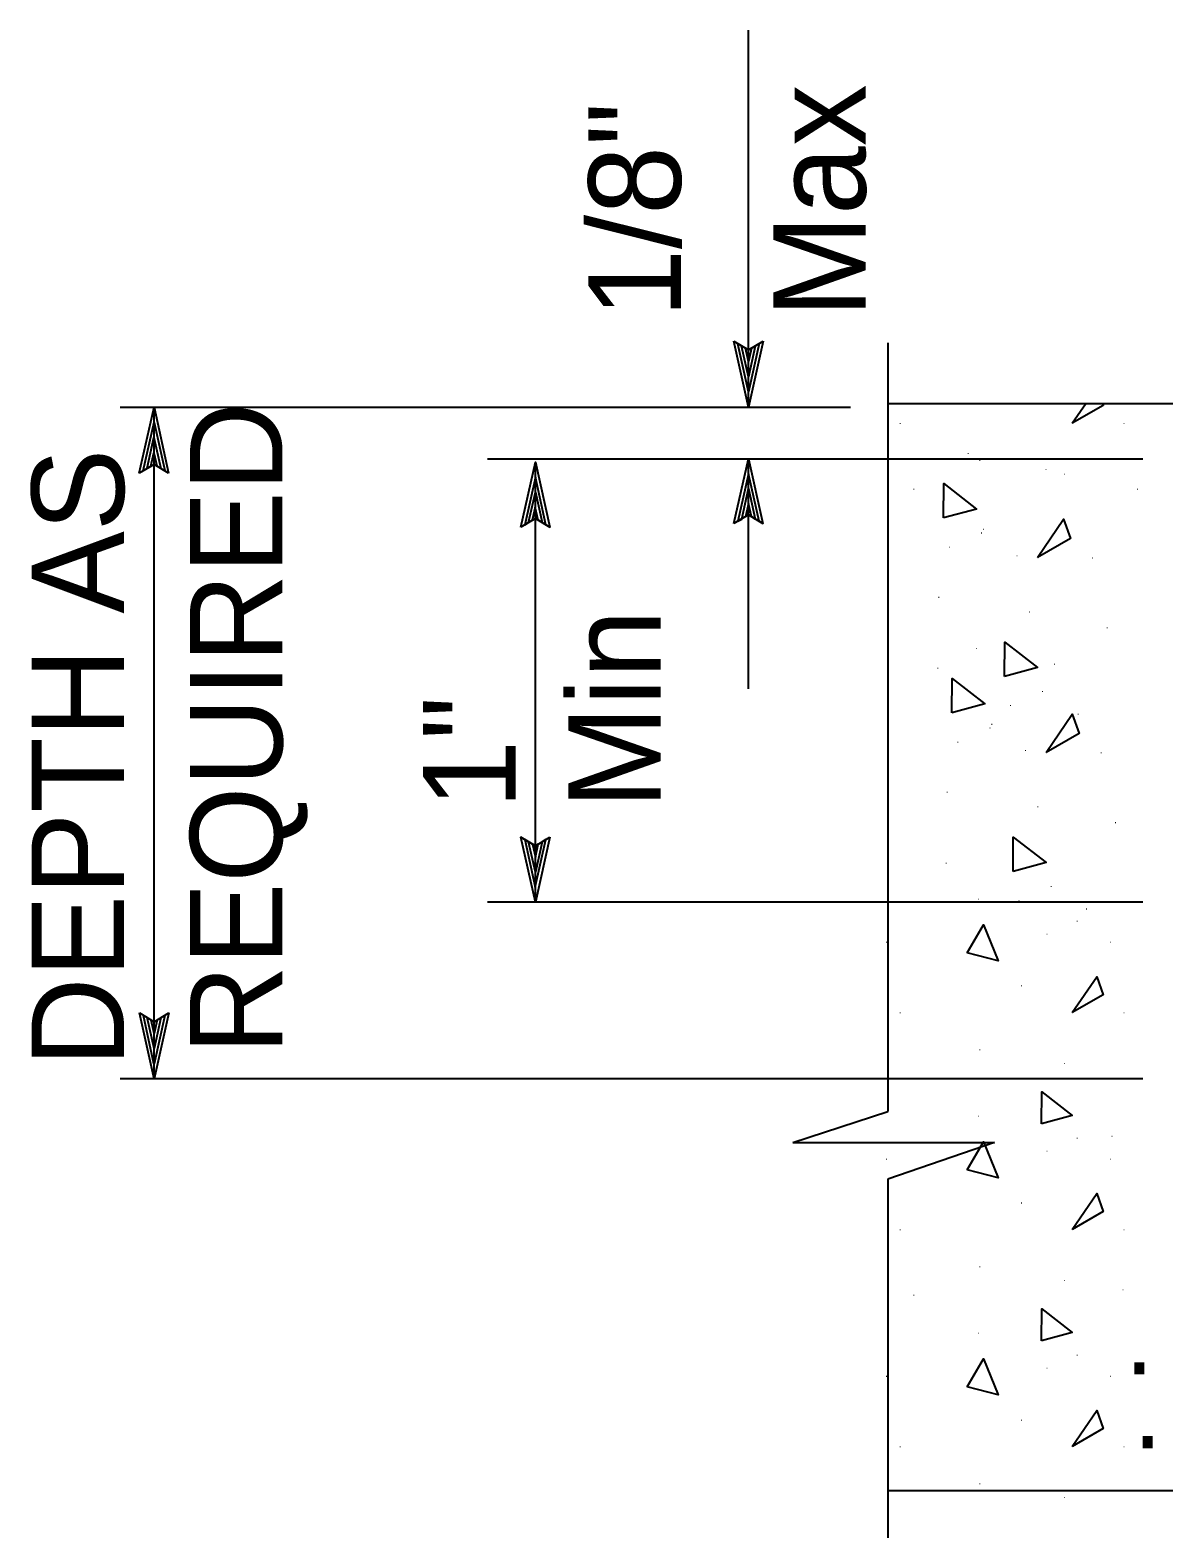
# Model space of a CAD drawing. Extents: x -894 to 866, y -476 to 714.
# Drawn here: x 256 to 341.9, y 259.8 to 374 of the extents above; entities that cross this region are included whole.
import ezdxf

# ---------------------------------------------------------------- set-up
doc = ezdxf.new("R2010")
doc.units = 0
for name, color, linetype in [('56 Stage 3 Anno', 7, 'Continuous'), ('57 Undefined', 7, 'Continuous'), ('60 Nongeo Data', 7, 'Continuous')]:
    doc.layers.add(name, color=color, linetype=linetype)

msp = doc.modelspace()

# ---------------------------------------------------------------- linework, layer by layer
at = {"layer": '56 Stage 3 Anno'}
for p, q in [((310.39, 345.43), (310.39, 373.98)), ((310.39, 345.43), (309.29, 350.43)), ((309.29, 350.43), (309.29, 350.43)), ((309.29, 350.43), (310.39, 349.76)), ((310.39, 346.59), (309.59, 350.23)), ((310.4, 347.73), (309.87, 350.08)), ((310.4, 348.88), (310.17, 349.89)), ((310.39, 349.76), (311.51, 350.43)), ((311.51, 350.43), (310.39, 345.43)), ((311.21, 350.25), (310.39, 346.58)), ((310.91, 350.05), (310.4, 347.73)), ((310.63, 349.9), (310.4, 348.88)), ((311.51, 350.43), (311.51, 350.43)), ((262.79, 345.43), (318.11, 345.43)), ((264.25, 340.43), (265.37, 345.43)), ((265.37, 345.43), (265.37, 345.43)), ((265.37, 345.43), (266.47, 340.43)), ((265.37, 294.54), (265.37, 345.43)), ((310.39, 345.43), (310.39, 345.43)), ((264.55, 340.61), (265.37, 344.28)), ((265.37, 344.27), (266.18, 340.62)), ((264.85, 340.8), (265.36, 343.12)), ((265.36, 343.12), (265.89, 340.77)), ((265.13, 340.95), (265.36, 341.97)), ((265.36, 341.97), (265.59, 340.97)), ((290.62, 341.52), (340.26, 341.52)), ((310.39, 324.08), (310.39, 341.52)), ((265.37, 341.09), (264.25, 340.43)), ((264.25, 340.43), (264.25, 340.43)), ((266.47, 340.43), (265.37, 341.09)), ((266.47, 340.43), (266.47, 340.43)), ((294.25, 307.93), (294.25, 341.26)), ((340.26, 307.93), (290.62, 307.93)), ((265.37, 294.54), (264.26, 299.54)), ((264.26, 299.54), (264.26, 299.54)), ((264.26, 299.54), (265.37, 298.87)), ((265.36, 295.69), (264.56, 299.34)), ((265.37, 298.87), (266.48, 299.54)), ((266.48, 299.54), (265.37, 294.54)), ((266.19, 299.35), (265.37, 295.68)), ((266.48, 299.54), (266.48, 299.54)), ((265.37, 296.84), (264.85, 299.19)), ((265.37, 297.99), (265.15, 299)), ((265.89, 299.16), (265.37, 296.84)), ((265.6, 299.01), (265.37, 297.99)), ((340.26, 294.54), (262.79, 294.54)), ((265.37, 294.54), (265.37, 294.54))]:
    msp.add_line(p, q, dxfattribs=at)
for points in [[(309.29, 336.6), (310.39, 341.52), (311.49, 336.6), (311.19, 336.78), (310.4, 340.38), (309.59, 336.78), (309.88, 336.95), (310.39, 339.26), (310.9, 336.95), (310.61, 337.13), (310.39, 338.13), (310.17, 337.12), (310.39, 337.26), (311.49, 336.6), (310.39, 337.26)], [(293.15, 336.34), (294.25, 341.26), (295.34, 336.34), (295.05, 336.51), (294.25, 340.12), (293.44, 336.51), (293.73, 336.69), (294.25, 338.99), (294.76, 336.69), (294.47, 336.86), (294.24, 337.86), (294.02, 336.86), (294.25, 337), (295.34, 336.34), (294.25, 337)], [(295.35, 312.85), (294.25, 307.93), (293.16, 312.85), (293.45, 312.67), (294.24, 309.07), (295.05, 312.67), (294.76, 312.5), (294.25, 310.19), (293.74, 312.5), (294.03, 312.32), (294.25, 311.33), (294.47, 312.33), (294.25, 312.19), (293.16, 312.85), (294.25, 312.19)]]:
    msp.add_lwpolyline(points, close=True, dxfattribs=at)
at = {"layer": '60 Nongeo Data'}
for p, q in [((320.94, 350.3), (320.94, 292.08)), ((321.05, 345.69), (343.09, 345.69)), ((313.75, 289.71), (320.94, 292.08)), ((313.75, 289.71), (329.02, 289.71)), ((329.02, 289.71), (320.94, 286.95)), ((320.94, 286.95), (320.94, 259.77)), ((381.88, 263.33), (321.05, 263.33))]:
    msp.add_line(p, q, dxfattribs=at)
for points in [[(334.92, 344.2), (335.94, 345.69)], [(337.27, 345.56), (334.92, 344.2)], [(337.23, 345.69), (337.27, 345.56)]]:
    msp.add_lwpolyline(points, dxfattribs=at)
for points in [[(325.16, 337.03), (325.18, 339.63), (327.66, 337.71)], [(332.29, 334.03), (334.26, 336.93), (334.79, 335.48)], [(329.79, 325.03), (329.81, 327.63), (332.29, 325.71)], [(325.8, 322.26), (325.82, 324.86), (328.3, 322.94)], [(332.93, 319.26), (334.91, 322.16), (335.43, 320.71)], [(330.43, 310.26), (330.45, 312.86), (332.93, 310.94)], [(326.95, 304.1), (328.19, 306.2), (329.3, 303.48)], [(334.92, 299.56), (336.78, 302.28), (337.27, 300.92)], [(332.58, 291.13), (332.6, 293.57), (334.92, 291.77)], [(326.95, 287.66), (328.19, 289.77), (329.3, 287.05)], [(334.92, 283.12), (336.78, 285.85), (337.27, 284.49)], [(332.58, 274.69), (332.6, 277.13), (334.92, 275.33)], [(326.95, 271.22), (328.19, 273.33), (329.3, 270.61)], [(334.92, 266.69), (336.78, 269.41), (337.27, 268.05)]]:
    msp.add_lwpolyline(points, close=True, dxfattribs=at)

# ---------------------------------------------------------------- texts
at = {"layer": '57 Undefined'}
for s, p in [('Max', (319.27, 352.19)), ('1/8"', (305.27, 352.19)), ('REQUIRED', (275.09, 296.4)), ('DEPTH AS', (263.09, 295.46)), ('Min', (303.75, 315.01)), ('1"', (292.75, 315.01))]:
    msp.add_text(s, height=7, rotation=90, dxfattribs=at).set_placement(p)
at = {"layer": '60 Nongeo Data'}
for height, p in [(0.5, (321.79, 344.14)), (0.5, (338.74, 344.14)), (0.533, (326.94, 341.87)), (0.5, (327.82, 341.34)), (0.533, (332.83, 340.67)), (0.5, (334.25, 340.3)), (0.5, (322.82, 339.18)), (0.5, (339.77, 339.18)), (0.533, (327.95, 335.85)), (0.533, (328.08, 336.13)), (0.533, (325.51, 334.78)), (0.533, (330.63, 334.13)), (0.533, (336.36, 333.96)), (0.533, (324.71, 330.98)), (0.533, (331.57, 329.87)), (0.533, (337.46, 328.67)), (0.533, (327.58, 327.1)), (0.533, (324.63, 325.61)), (0.533, (333.48, 325.91)), (0.533, (332.57, 323.85)), (0.533, (330.14, 322.78)), (0.533, (335.26, 322.13)), (0.533, (328.59, 321.08)), (0.533, (328.72, 321.36)), (0.533, (326.15, 320.01)), (0.533, (331.27, 319.37)), (0.533, (337.01, 319.19)), (0.533, (325.35, 316.21)), (0.533, (332.21, 315.1)), (0.533, (338.1, 313.91)), (0.533, (325.27, 310.84)), (0.533, (333.22, 309.08)), (0.5, (327.74, 308.11)), (0.533, (330.78, 308.01)), (0.533, (335.9, 307.37)), (0.5, (335.19, 306.46)), (0.5, (332.91, 305.46)), (0.5, (320.75, 304.85)), (0.5, (337.71, 304.85)), (0.5, (330.98, 301.54)), (0.5, (321.79, 299.5)), (0.5, (338.74, 299.5)), (0.5, (327.82, 296.7)), (0.5, (334.25, 295.67)), (0.5, (322.82, 294.54)), (0.5, (339.77, 294.54)), (0.5, (327.74, 291.67)), (0.5, (335.19, 290.02)), (0.5, (337.84, 290.15)), (0.5, (332.91, 289.02)), (0.5, (320.75, 288.41)), (0.5, (337.71, 288.41)), (0.5, (330.98, 285.1)), (0.5, (321.79, 283.06)), (0.5, (338.74, 283.06)), (0.5, (327.82, 280.27)), (0.5, (334.25, 279.23)), (0.5, (322.82, 278.11)), (0.5, (338.67, 278.52)), (0.5, (327.74, 275.23)), (0.5, (335.19, 273.58)), (5.91, (338.9, 272.16)), (0.5, (320.75, 271.97)), (0.5, (332.91, 272.58)), (0.5, (337.71, 271.97)), (0.5, (330.98, 268.66)), (5.91, (339.54, 266.56)), (0.5, (321.79, 266.62)), (0.5, (338.74, 266.62)), (0.5, (327.82, 263.83)), (0.5, (334.25, 262.79))]:
    msp.add_text('.', height=height, dxfattribs=at).set_placement(p)

doc.saveas('drawing.dxf')
